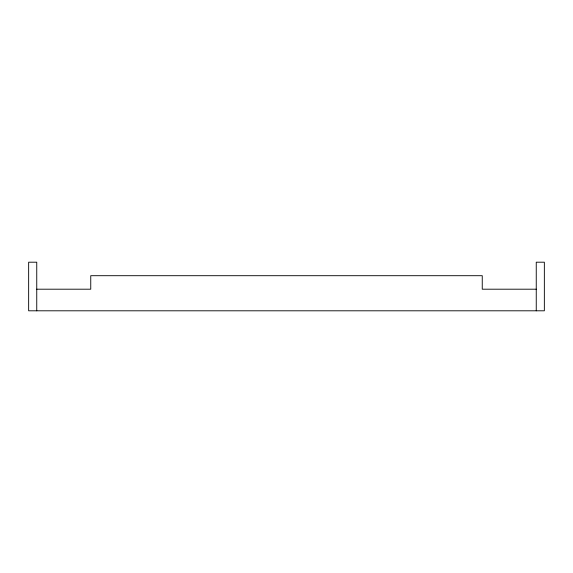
<?xml version="1.0" encoding="UTF-8"?>
<svg xmlns="http://www.w3.org/2000/svg" width="573" height="573" viewBox="0 0 573 573"><rect width="100%" height="100%" fill="white"/><g stroke="black" fill="none" stroke-linecap="round" stroke-linejoin="round"><path stroke-width="0.86" d="M36.751 289.2L90.749 289.2L90.749 275.699L482.251 275.699L482.251 289.2L536.249 289.2M536.249 310.802L536.249 262.198L544.35 262.198L544.35 310.802L28.65 310.802L28.65 262.198L36.751 262.198L36.751 310.802"/></g></svg>
